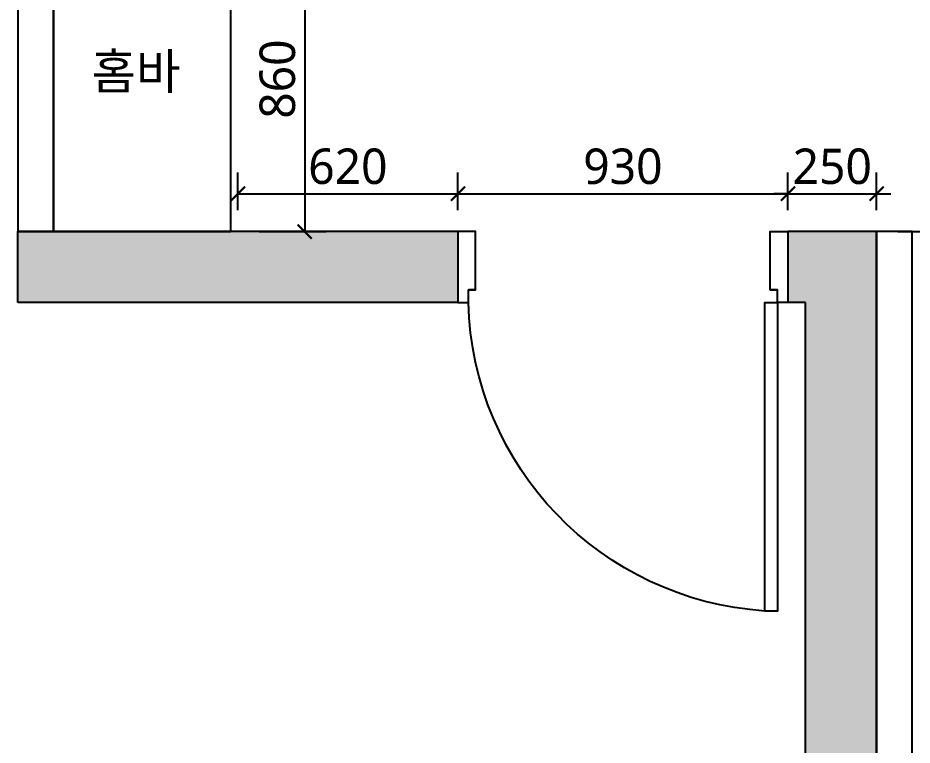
# Model space of a CAD drawing. Header units: millimetres. Extents: x 0 to 460473, y -68369 to 85219.
# Drawn here: x 256861 to 259381, y 13053 to 15103 of the extents above; entities that cross this region are included whole.
import ezdxf

# ---------------------------------------------------------------- set-up
doc = ezdxf.new("R2010")
doc.units = ezdxf.units.MM
doc.header["$LTSCALE"] = 50
for name, color, linetype in [('_LIBR', 4, 'Continuous'), ('DIM', 7, 'Continuous'), ('fur', 6, 'Continuous'), ('ha', 8, 'Continuous'), ('text', 7, 'Continuous'), ('wall', 2, 'Continuous'), ('wall2', 3, 'Continuous'), ('win', 4, 'Continuous')]:
    doc.layers.add(name, color=color, linetype=linetype)
doc.styles.add('N 맑은고딕', font='malgun.ttf')
doc.styles.add('맑은 고딕', font='malgun.ttf')
doc.dimstyles.new('DH IN40', dxfattribs={"dimscale": 40, "dimtxt": 2.5, "dimasz": 1, "dimexe": 1.5, "dimexo": 1.5, "dimtad": 1, "dimdec": 7, "dimlunit": 6, "dimtxsty": '맑은 고딕', "dimblk": 'ARCHTICK', "dimcen": 2.5, "dimclrd": 256, "dimclre": 256, "dimclrt": 256, "dimadec": 0, "dimazin": 0, "dimtfac": 1, "dimtdec": 7, "dimtix": 1, "dimtmove": 0, "dimatfit": 3, "dimldrblk": 'ARCHTICK', "dimfxl": 1, "dimtfillclr": 1, "dimlwd": -1, "dimlwe": -1, "dimarcsym": 0})

# ---------------------------------------------------------------- blocks, each defined once
blk = doc.blocks.new('sdfsdf')
at = {"layer": '_LIBR', "linetype": 'Continuous'}
for points in [[(-43351.7, -83617.5), (-43351.7, -83597), (-43351.7, -83617.5), (-43187.6, -83617.5), (-43187.6, -83567.5), (-43387.6, -83567.5), (-43387.6, -83597), (-43351.7, -83597)], [(-43351.7, -84447.5), (-43351.7, -84468), (-43351.7, -84447.5), (-43187.6, -84447.5), (-43187.6, -84497.5), (-43387.6, -84497.5), (-43387.6, -84468), (-43351.7, -84468)]]:
    blk.add_lwpolyline(points, dxfattribs=at)
blk.add_lwpolyline([(-44257.6, -83632.3), (-43387.6, -83632.3), (-43387.6, -83597), (-44257.6, -83597)], close=True, dxfattribs=at)
blk.add_arc((-43365.5, -83574.4), 893.9, 183.7115, 268.5892, dxfattribs=at)
blk = doc.blocks.new('EWEDSF')
at = {"layer": 'ha', "transparency": 33554559}
h = blk.add_hatch(color=256, dxfattribs=at)
h.dxf.hatch_style = 1
h.paths.add_polyline_path([(224454, 33319.7), (223214, 33319.7), (223214, 33119.7), (224454, 33119.7)])
h = blk.add_hatch(color=256, dxfattribs=at)
h.dxf.hatch_style = 1
h.paths.add_polyline_path([(225634, 33319.7), (225384, 33319.7), (225384, 33119.7), (225434, 33119.7), (225434, 29829.7), (225044, 29829.7), (225044, 29629.7), (225634, 29629.7)])
at = {"layer": 'ha'}
blk.add_line((225384, 33319.7), (225384, 33119.7), dxfattribs=at)
at = {"layer": 'wall', "color": 2}
for p, q in [((224454, 33319.7), (223214, 33319.7)), ((223214, 33119.7), (223214, 33319.7)), ((225634, 33319.7), (225384, 33319.7)), ((225634, 29629.7), (225634, 33319.7)), ((224454, 33119.7), (223214, 33119.7)), ((225434, 33119.7), (225384, 33119.7)), ((225434, 29829.7), (225434, 33119.7))]:
    blk.add_line(p, q, dxfattribs=at)
at = {"layer": 'win', "xscale": -1, "rotation": 270}
blk.add_blockref('sdfsdf', (308951.5, 76507.3), dxfattribs=at)
blk = doc.blocks.new('_ArchTick')
at = {"color": 0, "linetype": 'ByBlock', "const_width": 0.15}
blk.add_lwpolyline([(-0.5, -0.5), (0.5, 0.5)], dxfattribs=at)
blk = doc.blocks.new('*D301')
at = {"layer": 'Defpoints', "color": 0, "transparency": 16777216}
for p in [(257461.3, 15360.8), (257481.3, 14500.8), (257669.7, 14500.8)]:
    blk.add_point(p, dxfattribs=at)
at = {"layer": 'DIM', "transparency": 16777216}
for p, q in [((257521.3, 15360.8), (257729.7, 15360.8)), ((257669.7, 15360.8), (257669.7, 14500.8)), ((257541.3, 14500.8), (257729.7, 14500.8))]:
    blk.add_line(p, q, dxfattribs=at)
at = {"layer": 'DIM', "transparency": 16777216, "xscale": 40, "yscale": 40, "zscale": 40}
for p, rotation in [((257669.7, 15360.8), 90), ((257669.7, 14500.8), 270)]:
    blk.add_blockref('_ArchTick', p, dxfattribs=dict(at, rotation=rotation))
at = {"layer": 'DIM', "transparency": 16777216, "insert": (257593.1, 14930.8), "char_height": 100, "attachment_point": 5, "rotation": 90, "style": '맑은 고딕'}
blk.add_mtext('860', dxfattribs=at)
blk = doc.blocks.new('*D302')
at = {"layer": 'Defpoints', "color": 0, "transparency": 16777216}
for p in [(258101.3, 14607.7), (257481.3, 14500.8), (258101.3, 14500.8)]:
    blk.add_point(p, dxfattribs=at)
at = {"layer": 'DIM', "transparency": 16777216}
for p, q in [((257481.3, 14560.8), (257481.3, 14667.7)), ((258101.3, 14560.8), (258101.3, 14667.7)), ((257481.3, 14607.7), (258101.3, 14607.7))]:
    blk.add_line(p, q, dxfattribs=at)
at = {"layer": 'DIM', "transparency": 16777216, "xscale": 40, "yscale": 40, "zscale": 40, "rotation": 180}
blk.add_blockref('_ArchTick', (257481.3, 14607.7), dxfattribs=at)
at = {"layer": 'DIM', "transparency": 16777216, "xscale": 40, "yscale": 40, "zscale": 40}
blk.add_blockref('_ArchTick', (258101.3, 14607.7), dxfattribs=at)
at = {"layer": 'DIM', "transparency": 16777216, "insert": (257791.3, 14684.3), "char_height": 100, "attachment_point": 5, "style": '맑은 고딕'}
blk.add_mtext('620', dxfattribs=at)
blk = doc.blocks.new('*D303')
at = {"layer": 'Defpoints', "color": 0, "transparency": 16777216}
for p in [(259031.3, 14607.7), (258101.3, 14500.8), (259031.3, 14500.8)]:
    blk.add_point(p, dxfattribs=at)
at = {"layer": 'DIM', "transparency": 16777216}
for p, q in [((258101.3, 14560.8), (258101.3, 14667.7)), ((259031.3, 14560.8), (259031.3, 14667.7)), ((258101.3, 14607.7), (259031.3, 14607.7))]:
    blk.add_line(p, q, dxfattribs=at)
at = {"layer": 'DIM', "transparency": 16777216, "xscale": 40, "yscale": 40, "zscale": 40, "rotation": 180}
blk.add_blockref('_ArchTick', (258101.3, 14607.7), dxfattribs=at)
at = {"layer": 'DIM', "transparency": 16777216, "xscale": 40, "yscale": 40, "zscale": 40}
blk.add_blockref('_ArchTick', (259031.3, 14607.7), dxfattribs=at)
at = {"layer": 'DIM', "transparency": 16777216, "insert": (258566.3, 14684.3), "char_height": 100, "attachment_point": 5, "style": '맑은 고딕'}
blk.add_mtext('930', dxfattribs=at)
blk = doc.blocks.new('*D304')
at = {"layer": 'Defpoints', "color": 0, "transparency": 16777216}
for p in [(259281.3, 14607.7), (259031.3, 14500.8), (259281.3, 14500.8)]:
    blk.add_point(p, dxfattribs=at)
at = {"layer": 'DIM', "transparency": 16777216}
for p, q in [((259031.3, 14560.8), (259031.3, 14667.7)), ((259281.3, 14560.8), (259281.3, 14667.7)), ((259031.3, 14607.7), (258991.3, 14607.7)), ((259031.3, 14607.7), (259281.3, 14607.7)), ((259281.3, 14607.7), (259321.3, 14607.7))]:
    blk.add_line(p, q, dxfattribs=at)
at = {"layer": 'DIM', "transparency": 16777216, "xscale": 40, "yscale": 40, "zscale": 40}
blk.add_blockref('_ArchTick', (259031.3, 14607.7), dxfattribs=at)
at = {"layer": 'DIM', "transparency": 16777216, "xscale": 40, "yscale": 40, "zscale": 40, "rotation": 180}
blk.add_blockref('_ArchTick', (259281.3, 14607.7), dxfattribs=at)
at = {"layer": 'DIM', "transparency": 16777216, "insert": (259156.3, 14684.3), "char_height": 100, "attachment_point": 5, "style": '맑은 고딕'}
blk.add_mtext('250', dxfattribs=at)
blk = doc.blocks.new('*D305')
at = {"layer": 'Defpoints', "color": 0, "transparency": 16777216}
for p in [(259281.3, 14500.8), (259281.3, 9380.3), (259492, 9380.3)]:
    blk.add_point(p, dxfattribs=at)
at = {"layer": 'DIM', "transparency": 16777216}
for p, q in [((259341.3, 14500.8), (259552, 14500.8)), ((259492, 14500.8), (259492, 9380.3)), ((259341.3, 9380.3), (259552, 9380.3))]:
    blk.add_line(p, q, dxfattribs=at)
at = {"layer": 'DIM', "transparency": 16777216, "xscale": 40, "yscale": 40, "zscale": 40}
for p, rotation in [((259492, 14500.8), 90), ((259492, 9380.3), 270)]:
    blk.add_blockref('_ArchTick', p, dxfattribs=dict(at, rotation=rotation))
at = {"layer": 'DIM', "transparency": 16777216, "insert": (259415.1, 11940.6), "char_height": 100, "attachment_point": 5, "rotation": 90, "style": '맑은 고딕'}
blk.add_mtext('5120', dxfattribs=at)

msp = doc.modelspace()

# ---------------------------------------------------------------- linework, layer by layer
at = {"layer": 'fur'}
msp.add_lwpolyline([(256961.33848351, 14500.82911102), (257461.33848351, 14500.82911102), (257461.33848351, 15360.82911102), (256961.33848351, 15360.82911102)], close=True, dxfattribs=at)
at = {"layer": 'wall2'}
for points in [[(256861.33848351, 14500.82911102), (256961.33848351, 14500.82911102), (256961.33848351, 15360.82911102), (256861.33848351, 15360.82911102)], [(259381.33848351, 14500.82911102), (259281.33848351, 14500.82911102), (259281.33848351, 10810.82911102), (259381.33848351, 10810.82911102)]]:
    msp.add_lwpolyline(points, close=True, dxfattribs=at)

# ---------------------------------------------------------------- block references
at = {"layer": 'ha'}
msp.add_blockref('EWEDSF', (33647.33979909, -18818.86598799), dxfattribs=at)

# ---------------------------------------------------------------- texts
at = {"layer": 'text', "insert": (257068.72371576, 15002.48691859), "char_height": 100, "attachment_point": 1, "style": 'N 맑은고딕'}
msp.add_mtext_dynamic_manual_height_columns('홈바', width=2503.2681092748, gutter_width=500, heights=[0], dxfattribs=at)

# ---------------------------------------------------------------- dimensions: what is measured, and where the dimension line sits
at = {"layer": 'DIM'}
dim = msp.add_linear_dim(base=(257669.7173173687, 14500.8291110168), p1=(257461.3384835086, 15360.8291110168), p2=(257481.3384835086, 14500.8291110168), angle=90, dimstyle='DH IN40', dxfattribs=at)
dim.commit()
dim.dimension.update_dxf_attribs({"geometry": '*D301', "text_midpoint": (257593.0529151947, 14930.8291110167)})
for base, p1, p2, picture, middle in [((258101.3384835086, 14607.6642456495), (257481.3384835086, 14500.8291110168), (258101.3384835086, 14500.8291110168), '*D302', (257791.3384835086, 14684.3286478234)), ((259031.3384835086, 14607.6642456495), (258101.3384835086, 14500.8291110168), (259031.3384835086, 14500.8291110168), '*D303', (258566.3384835086, 14684.3286478234)), ((259281.3384835086, 14607.6642456495), (259031.3384835086, 14500.8291110168), (259281.3384835086, 14500.8291110168), '*D304', (259156.3384835086, 14684.3286478234))]:
    dim = msp.add_linear_dim(base=base, p1=p1, p2=p2, dimstyle='DH IN40', dxfattribs=at)
    dim.commit()
    dim.dimension.update_dxf_attribs({"geometry": picture, "text_midpoint": middle})
dim = msp.add_linear_dim(base=(259492.04788645, 9380.3295864), p1=(259281.33848351, 14500.82911102), p2=(259281.33848351, 9380.3295864), angle=90, text='5120', dimstyle='DH IN40', dxfattribs=at)
dim.commit()
dim.dimension.update_dxf_attribs({"geometry": '*D305', "text_midpoint": (259415.11174514, 11940.57934871)})

doc.saveas('drawing.dxf')
